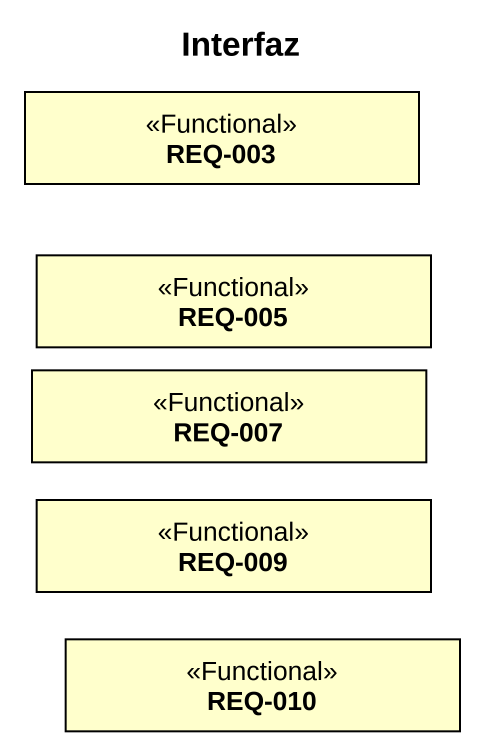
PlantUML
@startuml
title Interfaz
hide circle
hide empty members
class "REQ-003" as REQ_003 <<Functional>>
class "REQ-005" as REQ_005 <<Functional>>
class "REQ-007" as REQ_007 <<Functional>>
class "REQ-009" as REQ_009 <<Functional>>
class "REQ-010" as REQ_010 <<Functional>>
@enduml
